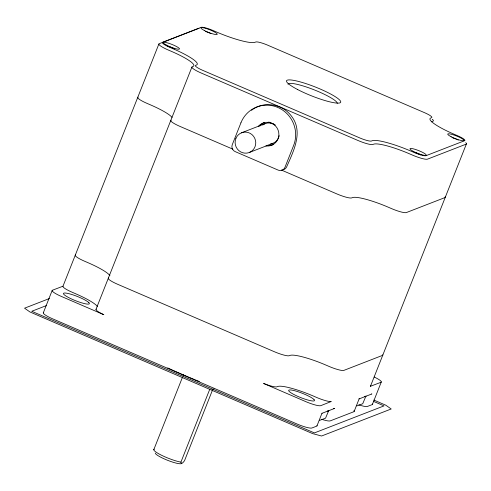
<?xml version="1.0" encoding="UTF-8"?>
<svg xmlns="http://www.w3.org/2000/svg" width="491" height="491" viewBox="0 0 491 491"><rect width="100%" height="100%" fill="white"/><g stroke="black" fill="none" stroke-linecap="round" stroke-linejoin="round"><path stroke-width="0.74" d="M43.3 312.865L52.144 290.531M62.94 286.333L158.875 44.024M95.978 309.391L191.913 67.083M153.763 449.756L182.394 377.45M182.953 376.032L183.511 374.615M212.517 390.007L184.518 460.724L183.014 462.553L181.952 463.369L181.259 463.234L180.921 462.123L209.755 389.283M316.99 425.838L321.986 413.213A13.239 2.185 21.6 0 1 321.924 413.342L334.727 408.371A13.239 2.185 21.6 0 1 333.628 408.359M354.164 411.409L359.16 398.778M370.502 386.159L466.438 143.851M372.454 404.308L381.298 381.967M213.929 388.811L213.475 389.412L211.989 389.566M251.509 110.297C263.569 100.741 282.325 103.767 291.372 116.011C303.671 131.576 293.483 151.246 286.738 166.664A5.297 5.143 68.8 0 1 282.675 169.837M241.382 132.852L264.987 123.689M249.496 152.419L273.094 143.255M49.419 298.534L24.55 308.188L29.963 311.969L312.62 433.608L321.574 436.014L391.204 408.978L385.791 405.198L373.835 400.055M46.657 305.488L31.737 311.282L314.387 432.921L384.017 405.885L373.473 401.35M356.834 405.922L362.72 403.755L365.961 395.998A13.239 2.185 21.6 0 1 364.432 396.587M319.659 420.351L325.545 418.185L328.786 410.427A13.239 2.185 21.6 0 1 327.258 411.022M180.921 462.123L180.725 462.099A16.811 2.774 21.6 0 1 161.87 455.415A16.811 2.774 21.6 0 1 154.217 449.161M268.773 121.995L274.942 124.646M232.826 149.147L180.136 126.475A13.239 2.185 21.6 0 1 171.114 120.172M281.294 170.009L336.795 193.89A13.239 2.185 21.6 0 0 351.722 197.898L352.489 197.597A31.774 5.241 21.6 0 1 388.313 207.22L391.425 208.558A13.239 2.185 21.6 0 0 406.358 212.566L444.944 197.585A13.239 2.185 21.6 0 0 445.165 196.756M382.771 354.76A13.239 2.185 21.6 0 1 382.464 355.404L343.872 370.386A13.239 2.185 21.6 0 1 328.945 366.378L325.828 365.04A31.774 5.241 21.6 0 0 290.003 355.416L289.236 355.717A13.239 2.185 21.6 0 1 274.309 351.703L117.656 284.289A13.239 2.185 21.6 0 1 108.628 277.992M75.589 254.933A13.239 2.185 21.6 0 0 84.618 261.237L87.729 262.575A31.774 5.241 21.6 0 1 109.916 275.703M138.075 97.12A13.239 2.185 21.6 0 0 147.104 103.417L150.215 104.755A31.774 5.241 21.6 0 1 172.046 117.386M359.13 398.459A13.239 2.185 21.6 0 1 359.099 398.907L371.902 393.942A13.239 2.185 21.6 0 1 371.583 393.96M353.888 410.691A13.239 2.185 21.6 0 1 353.821 411.728L330.216 420.891A13.239 2.185 21.6 0 1 321.673 419.308M43.478 312.626A13.239 2.185 21.6 0 0 52.672 318.843L296.994 423.985A13.239 2.185 21.6 0 0 311.926 427.992L316.646 426.163A13.239 2.185 21.6 0 0 316.959 425.519M374.21 377.02A13.239 2.185 21.6 0 1 380.955 382.293L370.441 386.288A13.239 2.185 21.6 0 0 370.472 385.84M358.847 404.872A13.239 2.185 21.6 0 0 367.391 406.462L372.11 404.627A13.239 2.185 21.6 0 0 372.423 403.983M199.395 381.513A100.612 16.608 21.6 0 1 195.32 379.887M194.645 379.611A100.612 16.608 21.6 0 1 189.244 377.395M188.569 377.119A100.612 16.608 21.6 0 1 183.235 374.86M182.572 374.572A100.612 16.608 21.6 0 1 167.732 367.931M96.322 309.072A13.239 2.185 21.6 0 0 103.81 314.688L61.516 296.503A13.239 2.185 21.6 0 1 52.488 290.206L63.001 286.204A13.239 2.185 21.6 0 0 72.312 292.311L75.424 293.655A31.774 5.241 21.6 0 1 97.611 306.777M181.658 463.142A14.165 2.338 21.6 0 1 168.732 460.742A14.165 2.338 21.6 0 1 155.266 453.119M198.984 28.601A13.239 2.185 21.6 0 0 197.812 28.723L159.225 43.705A13.239 2.185 21.6 0 0 168.247 50.002L171.365 51.34A31.774 5.241 21.6 0 1 193.024 66.463L192.257 66.758A13.239 2.185 21.6 0 0 201.285 73.061L357.945 140.475A13.239 2.185 21.6 0 0 372.872 144.483L373.639 144.182A31.774 5.241 21.6 0 1 409.463 153.806L412.575 155.144A13.239 2.185 21.6 0 0 427.501 159.152L466.094 144.17A13.239 2.185 21.6 0 0 465.714 142.666M288.014 84.274A26.477 4.37 21.6 0 1 312.963 89.368A26.477 4.37 21.6 0 1 337.323 103.3M167.805 46.222A6.088 1.007 21.6 0 1 168.481 46.424M169.192 46.657A6.088 1.007 21.6 0 1 169.929 46.921M170.297 47.056A6.088 1.007 21.6 0 1 172.132 47.811M172.482 47.971A6.088 1.007 21.6 0 1 173.151 48.284M174.072 48.756A6.088 1.007 21.6 0 1 174.348 48.91M205.569 31.559A6.088 1.007 21.6 0 1 205.901 31.657M206.601 31.878A6.088 1.007 21.6 0 1 209.896 33.149M210.246 33.308A6.088 1.007 21.6 0 1 210.915 33.627M451.966 137.646A6.088 1.007 21.6 0 1 452.291 137.732M452.972 137.94A6.088 1.007 21.6 0 1 453.684 138.174M454.046 138.296A6.088 1.007 21.6 0 1 455.157 138.714M455.531 138.861A6.088 1.007 21.6 0 1 456.262 139.168M456.968 139.481A6.088 1.007 21.6 0 1 457.311 139.64M457.956 139.96A6.088 1.007 21.6 0 1 458.263 140.113M414.201 152.308A6.088 1.007 21.6 0 1 414.858 152.492M415.208 152.597A6.088 1.007 21.6 0 1 416.282 152.959M416.65 153.094A6.088 1.007 21.6 0 1 417.393 153.376M417.761 153.523A6.088 1.007 21.6 0 1 418.854 153.984M419.204 154.143A6.088 1.007 21.6 0 1 419.873 154.456M420.499 154.775A6.088 1.007 21.6 0 1 420.793 154.929M432.927 119.853A13.239 2.185 21.6 0 1 433.056 121.117L432.289 121.412A31.774 5.241 21.6 0 0 431.614 121.878M432.381 119.356A13.239 2.185 21.6 0 1 432.681 119.608M262.667 125.045A10.593 10.286 68.8 0 1 275.236 125.162M279.189 135.62A10.593 10.286 68.8 0 1 278.851 136.958M278.624 137.597A10.593 10.286 68.8 0 1 270.498 143.943M273.604 144.477A11.913 11.569 68.8 0 1 267.65 145.226M259.745 126.162A11.913 11.569 68.8 0 1 264.477 122.468M258.45 126.261A11.913 11.569 68.8 0 1 278.096 130.078A11.913 11.569 68.8 0 1 265.883 145.913M240.921 122.824L232.268 144.673A5.297 5.143 68.8 0 0 235.14 151.59L278.256 170.144A5.297 5.143 68.8 0 0 284.964 167.351L293.618 145.502A29.122 28.282 68.8 0 0 277.845 107.455A29.122 28.282 68.8 0 0 240.921 122.824M162.589 42.3L162.447 42.373A10.587 1.749 21.6 0 0 169.18 47.075L174.937 49.566A34.419 5.683 21.6 0 1 196.817 64.843L195.486 65.432A10.587 1.749 21.6 0 0 202.218 70.127L360.124 138.081A10.587 1.749 21.6 0 0 371.257 141.077L372.767 140.561A34.419 5.683 21.6 0 1 408.96 150.277L414.76 152.756A10.587 1.749 21.6 0 0 425.893 155.745L464.793 140.641A10.587 1.749 21.6 0 0 458.06 135.946L452.303 133.448A34.419 5.683 21.6 0 1 430.423 118.178L431.755 117.588A10.587 1.749 21.6 0 0 425.022 112.887L267.116 44.933A10.587 1.749 21.6 0 0 255.983 41.944L254.467 42.459A34.419 5.683 21.6 0 1 218.28 32.744L212.48 30.264A10.587 1.749 21.6 0 0 201.347 27.275L162.589 42.3M331.081 401.57L320.77 405.658A13.239 2.185 21.6 0 1 305.838 401.65L263.593 383.446A13.239 2.185 21.6 0 0 276.93 386.791L277.697 386.497A31.774 5.241 21.6 0 1 313.522 396.114L316.64 397.458A13.239 2.185 21.6 0 0 331.081 401.57M314.031 399.557L313.767 399.3A13.926 2.302 21.6 0 0 291.826 390.1A13.926 2.302 21.6 0 0 298.743 396.783A13.926 2.302 21.6 0 0 314.031 399.557M88.871 302.659L88.607 302.407A13.926 2.302 21.6 0 0 66.666 293.201A13.926 2.302 21.6 0 0 73.576 299.891A13.926 2.302 21.6 0 0 88.871 302.659M166.553 45.147A8.74 1.442 21.6 0 0 179.467 49.026A8.74 1.442 21.6 0 0 168.106 43.079A8.74 1.442 21.6 0 0 166.553 45.147M451.039 136.664A8.74 1.442 21.6 0 0 463.958 140.543A8.74 1.442 21.6 0 0 452.598 134.595A8.74 1.442 21.6 0 0 451.039 136.664M204.317 30.491A8.74 1.442 21.6 0 0 217.231 34.364A8.74 1.442 21.6 0 0 205.876 28.423A8.74 1.442 21.6 0 0 204.317 30.491M297.54 89.497A29.129 4.806 21.6 0 0 340.594 102.423A29.129 4.806 21.6 0 0 302.726 82.605A29.129 4.806 21.6 0 0 297.54 89.497M413.275 151.326A8.74 1.442 21.6 0 0 426.194 155.199A8.74 1.442 21.6 0 0 414.834 149.258A8.74 1.442 21.6 0 0 413.275 151.326M235.858 138.511A10.593 10.286 68.8 0 0 246.899 153.106A10.593 10.286 68.8 0 0 253.559 136.289A10.593 10.286 68.8 0 0 235.858 138.511"/></g></svg>
